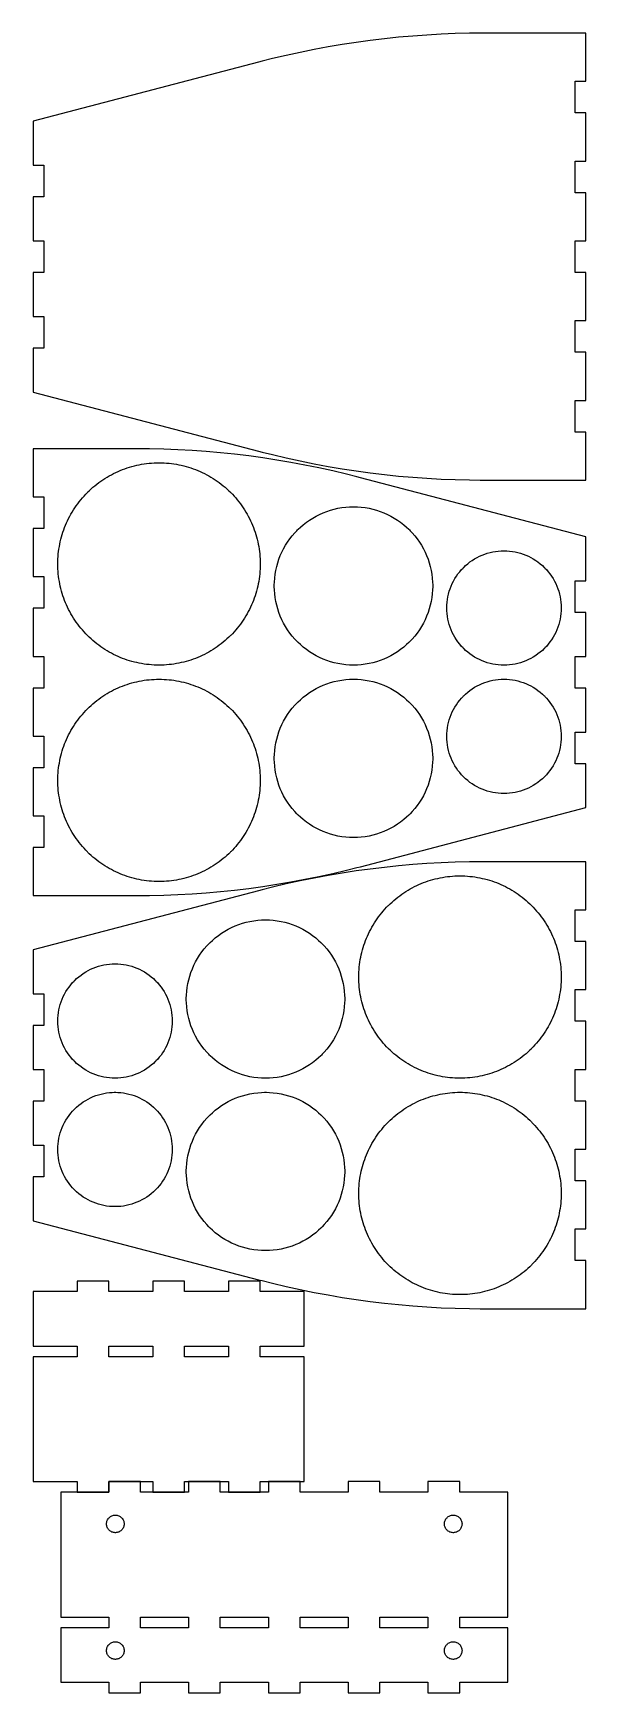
# Model space of a CAD drawing. Extents: x 0 to 157, y 0 to 472.
import ezdxf

# ---------------------------------------------------------------- set-up
doc = ezdxf.new("R2010")
doc.units = 0
doc.layers.get('0').update_dxf_attribs({"linetype": 'CONTINUOUS'})

msp = doc.modelspace()

# ---------------------------------------------------------------- linework, layer by layer
at = {"color": 0}
for points in [[(3, 434.125), (3, 425.125), (0, 425.125), (0, 412.625), (3, 412.625), (3, 403.625), (0, 403.625), (0, 391.125), (3, 391.125), (3, 382.125), (0, 382.125), (0, 369.625), (64.0575, 352.856), (65.0357, 352.6), (67.9786, 351.862), (71.9136, 350.933), (75.8614, 350.067), (79.8212, 349.264), (83.7924, 348.525), (87.774, 347.85), (91.7656, 347.239), (95.7661, 346.692), (99.7749, 346.207), (103.791, 345.789), (107.814, 345.433), (111.843, 345.143), (115.877, 344.917), (119.915, 344.754), (123.957, 344.657), (126.991, 344.625), (128.002, 344.625), (157, 344.625), (157, 358.292), (154, 358.292), (154, 367.292), (157, 367.292), (157, 380.958), (154, 380.958), (154, 389.958), (157, 389.958), (157, 403.625), (154, 403.625), (154, 412.625), (157, 412.625), (157, 426.292), (154, 426.292), (154, 435.292), (157, 435.292), (157, 448.958), (154, 448.958), (154, 457.958), (157, 457.958), (157, 471.625), (128.002, 471.625), (126.991, 471.625), (123.957, 471.593), (119.915, 471.496), (115.877, 471.333), (111.843, 471.107), (107.814, 470.817), (103.791, 470.461), (99.7749, 470.042), (95.7661, 469.558), (91.7656, 469.011), (87.774, 468.4), (83.7924, 467.725), (79.8212, 466.986), (75.8614, 466.183), (71.9136, 465.317), (67.9786, 464.387), (65.0357, 463.65), (64.0575, 463.394), (0, 446.625), (0, 434.125), (3, 434.125)], [(154, 285.544), (154, 294.544), (157, 294.544), (157, 307.044), (154, 307.044), (154, 316.044), (157, 316.044), (157, 328.544), (92.9428, 345.314), (91.9644, 345.569), (89.0215, 346.307), (85.0865, 347.236), (81.1389, 348.103), (77.179, 348.906), (73.2078, 349.644), (69.2261, 350.319), (65.2346, 350.931), (61.2342, 351.478), (57.2254, 351.963), (53.2092, 352.381), (49.1862, 352.736), (45.1574, 353.026), (41.1233, 353.253), (37.0849, 353.415), (33.0428, 353.513), (30.0092, 353.544), (28.9979, 353.544), (0, 353.544), (0, 339.878), (3, 339.878), (3, 330.878), (0, 330.878), (0, 317.211), (3, 317.211), (3, 308.211), (0, 308.211), (0, 294.544), (3, 294.544), (3, 285.544), (0, 285.544), (0, 271.878), (3, 271.878), (3, 262.878), (0, 262.878), (0, 249.211), (3, 249.211), (3, 240.211), (0, 240.211), (0, 226.544), (28.9979, 226.544), (30.0092, 226.544), (33.0428, 226.576), (37.0849, 226.674), (41.1233, 226.836), (45.1574, 227.063), (49.1862, 227.353), (53.2092, 227.708), (57.2254, 228.128), (61.2342, 228.611), (65.2346, 229.158), (69.2261, 229.769), (73.2078, 230.444), (77.179, 231.183), (81.1389, 231.986), (85.0865, 232.853), (89.0215, 233.782), (91.9644, 234.519), (92.9428, 234.775), (157, 251.544), (157, 264.044), (154, 264.044), (154, 273.044), (157, 273.044), (157, 285.544), (154, 285.544)], [(35.75, 292.044), (35.5715, 292.044), (35.0361, 292.053), (34.3244, 292.081), (33.6151, 292.124), (32.9085, 292.185), (32.2049, 292.264), (31.5044, 292.36), (30.8078, 292.472), (30.115, 292.603), (29.4264, 292.749), (28.7422, 292.911), (28.0628, 293.092), (27.3885, 293.287), (26.7196, 293.5), (26.0563, 293.728), (25.3989, 293.972), (24.7479, 294.233), (24.1033, 294.51), (23.4656, 294.801), (22.8351, 295.108), (22.2119, 295.432), (21.5965, 295.769), (20.989, 296.124), (20.39, 296.492), (19.7994, 296.875), (19.2179, 297.274), (18.6456, 297.686), (18.0826, 298.114), (17.5294, 298.556), (16.9864, 299.011), (16.4538, 299.482), (15.9317, 299.967), (15.5468, 300.339), (15.4207, 300.465), (15.2944, 300.592), (14.9221, 300.976), (14.4375, 301.499), (13.9671, 302.031), (13.5108, 302.574), (13.0689, 303.128), (12.6414, 303.69), (12.2285, 304.263), (11.8303, 304.844), (11.4469, 305.435), (11.0785, 306.033), (10.7251, 306.642), (10.3869, 307.257), (10.064, 307.879), (9.75657, 308.51), (9.46468, 309.147), (9.18842, 309.793), (8.928, 310.443), (8.68349, 311.101), (8.45503, 311.764), (8.24268, 312.433), (8.04665, 313.107), (7.86703, 313.786), (7.70394, 314.471), (7.55751, 315.16), (7.42785, 315.853), (7.31506, 316.549), (7.21929, 317.25), (7.14068, 317.953), (7.07926, 318.66), (7.03532, 319.369), (7.00885, 320.081), (7, 320.617), (7, 320.794), (7, 320.974), (7.00885, 321.508), (7.03532, 322.221), (7.07926, 322.929), (7.14068, 323.636), (7.21929, 324.34), (7.31506, 325.04), (7.42785, 325.737), (7.55751, 326.429), (7.70394, 327.118), (7.86703, 327.803), (8.04665, 328.482), (8.24268, 329.156), (8.45503, 329.825), (8.68349, 330.489), (8.928, 331.146), (9.18842, 331.797), (9.46468, 332.442), (9.75657, 333.079), (10.064, 333.71), (10.3869, 334.333), (10.7251, 334.949), (11.0785, 335.556), (11.4469, 336.154), (11.8303, 336.746), (12.2285, 337.326), (12.6414, 337.899), (13.0689, 338.463), (13.5108, 339.015), (13.9671, 339.558), (14.4375, 340.09), (14.9221, 340.612), (15.2944, 340.997), (15.4207, 341.124), (15.5469, 341.25), (15.9317, 341.622), (16.4538, 342.107), (16.9864, 342.578), (17.5294, 343.033), (18.0826, 343.476), (18.6456, 343.903), (19.2179, 344.317), (19.7994, 344.714), (20.39, 345.097), (20.989, 345.467), (21.5965, 345.819), (22.2119, 346.158), (22.8351, 346.481), (23.4656, 346.787), (24.1033, 347.081), (24.7479, 347.356), (25.3989, 347.617), (26.0563, 347.861), (26.7196, 348.09), (27.3885, 348.301), (28.0628, 348.499), (28.7422, 348.678), (29.4264, 348.84), (30.115, 348.987), (30.8078, 349.117), (31.5044, 349.229), (32.2049, 349.325), (32.9085, 349.404), (33.6151, 349.465), (34.3244, 349.51), (35.0361, 349.536), (35.5715, 349.544), (35.75, 349.544), (35.9285, 349.544), (36.4639, 349.536), (37.1757, 349.51), (37.885, 349.465), (38.5917, 349.404), (39.2953, 349.325), (39.9956, 349.229), (40.6922, 349.117), (41.3851, 348.987), (42.0738, 348.84), (42.7579, 348.678), (43.4372, 348.499), (44.1115, 348.301), (44.7806, 348.09), (45.4437, 347.861), (46.1011, 347.617), (46.7522, 347.356), (47.3968, 347.081), (48.0344, 346.787), (48.665, 346.481), (49.2882, 346.158), (49.9036, 345.819), (50.511, 345.467), (51.1101, 345.097), (51.7006, 344.714), (52.2822, 344.317), (52.8546, 343.903), (53.4175, 343.476), (53.9706, 343.033), (54.5136, 342.578), (55.0464, 342.107), (55.5683, 341.622), (55.9532, 341.25), (56.0794, 341.124), (56.2056, 340.997), (56.5779, 340.612), (57.0625, 340.09), (57.5329, 339.558), (57.9892, 339.015), (58.4311, 338.463), (58.8586, 337.899), (59.2715, 337.326), (59.6697, 336.746), (60.0531, 336.154), (60.4215, 335.556), (60.775, 334.949), (61.1131, 334.333), (61.436, 333.71), (61.7435, 333.079), (62.0354, 332.442), (62.3117, 331.797), (62.5721, 331.146), (62.8165, 330.489), (63.045, 329.825), (63.2574, 329.156), (63.4533, 328.482), (63.6331, 327.803), (63.7961, 327.118), (63.9425, 326.429), (64.0722, 325.737), (64.185, 325.04), (64.2807, 324.34), (64.3594, 323.636), (64.4208, 322.929), (64.4647, 322.221), (64.4913, 321.508), (64.5001, 320.974), (64.5001, 320.794), (64.5001, 320.617), (64.4913, 320.081), (64.4647, 319.369), (64.4208, 318.66), (64.3594, 317.953), (64.2807, 317.25), (64.185, 316.549), (64.0722, 315.853), (63.9425, 315.16), (63.7961, 314.471), (63.6331, 313.786), (63.4533, 313.107), (63.2574, 312.433), (63.045, 311.764), (62.8165, 311.101), (62.5721, 310.443), (62.3117, 309.793), (62.0354, 309.147), (61.7435, 308.51), (61.436, 307.879), (61.1131, 307.257), (60.775, 306.642), (60.4215, 306.033), (60.0531, 305.435), (59.6697, 304.844), (59.2715, 304.263), (58.8586, 303.69), (58.4311, 303.128), (57.9892, 302.574), (57.5329, 302.031), (57.0625, 301.499), (56.5779, 300.976), (56.2056, 300.592), (56.0794, 300.465), (55.9532, 300.339), (55.5683, 299.967), (55.0464, 299.482), (54.5136, 299.011), (53.9706, 298.556), (53.4175, 298.114), (52.8546, 297.686), (52.2822, 297.274), (51.7006, 296.875), (51.1101, 296.492), (50.511, 296.124), (49.9036, 295.769), (49.2882, 295.432), (48.665, 295.108), (48.0344, 294.801), (47.3968, 294.51), (46.7522, 294.233), (46.1011, 293.972), (45.4437, 293.728), (44.7806, 293.5), (44.1115, 293.287), (43.4372, 293.092), (42.7579, 292.911), (42.0738, 292.749), (41.3851, 292.603), (40.6922, 292.472), (39.9956, 292.36), (39.2953, 292.264), (38.5917, 292.185), (37.885, 292.124), (37.1757, 292.081), (36.4639, 292.053), (35.9285, 292.044), (35.75, 292.044)], [(91.0001, 292.044), (90.7213, 292.044), (89.8844, 292.072), (88.7763, 292.154), (87.6776, 292.292), (86.5901, 292.481), (85.5157, 292.724), (84.4564, 293.017), (83.4138, 293.362), (82.3897, 293.757), (81.3863, 294.201), (80.405, 294.696), (79.4481, 295.236), (78.5171, 295.825), (77.614, 296.46), (76.7406, 297.14), (75.8986, 297.865), (75.2875, 298.438), (75.0903, 298.635), (74.8929, 298.832), (74.3208, 299.443), (73.5956, 300.285), (72.9151, 301.158), (72.2804, 302.061), (71.6919, 302.993), (71.1507, 303.95), (70.6575, 304.931), (70.2128, 305.935), (69.8176, 306.958), (69.4726, 308.001), (69.1786, 309.06), (68.9364, 310.135), (68.7467, 311.222), (68.6101, 312.321), (68.5278, 313.429), (68.5001, 314.265), (68.5001, 314.544), (68.5001, 314.824), (68.5278, 315.66), (68.6101, 316.768), (68.7467, 317.867), (68.9364, 318.954), (69.1786, 320.029), (69.4726, 321.089), (69.8176, 322.131), (70.2128, 323.156), (70.6575, 324.158), (71.1507, 325.14), (71.6919, 326.097), (72.2804, 327.028), (72.9151, 327.931), (73.5956, 328.804), (74.3208, 329.646), (74.8929, 330.257), (75.0903, 330.454), (75.2875, 330.651), (75.8986, 331.224), (76.7406, 331.949), (77.614, 332.629), (78.5171, 333.264), (79.4481, 333.853), (80.405, 334.394), (81.3863, 334.888), (82.3897, 335.332), (83.4138, 335.728), (84.4564, 336.072), (85.5157, 336.367), (86.5901, 336.608), (87.6776, 336.799), (88.7763, 336.935), (89.8844, 337.017), (90.7213, 337.044), (91.0001, 337.044), (91.279, 337.044), (92.1158, 337.017), (93.224, 336.935), (94.3226, 336.799), (95.4101, 336.608), (96.4844, 336.367), (97.5439, 336.072), (98.5865, 335.728), (99.6106, 335.332), (100.614, 334.888), (101.595, 334.394), (102.552, 333.853), (103.483, 333.264), (104.386, 332.629), (105.26, 331.949), (106.102, 331.224), (106.713, 330.651), (106.91, 330.454), (107.107, 330.257), (107.679, 329.646), (108.405, 328.804), (109.085, 327.931), (109.72, 327.028), (110.308, 326.097), (110.849, 325.14), (111.343, 324.158), (111.788, 323.156), (112.183, 322.131), (112.528, 321.089), (112.822, 320.029), (113.064, 318.954), (113.254, 317.867), (113.39, 316.768), (113.473, 315.66), (113.5, 314.824), (113.5, 314.544), (113.5, 314.265), (113.473, 313.429), (113.39, 312.321), (113.254, 311.222), (113.064, 310.135), (112.822, 309.06), (112.528, 308.001), (112.183, 306.958), (111.788, 305.935), (111.343, 304.931), (110.849, 303.95), (110.308, 302.993), (109.72, 302.061), (109.085, 301.158), (108.405, 300.285), (107.679, 299.443), (107.107, 298.832), (106.91, 298.635), (106.713, 298.438), (106.102, 297.865), (105.26, 297.14), (104.386, 296.46), (103.483, 295.825), (102.552, 295.236), (101.595, 294.696), (100.614, 294.201), (99.6106, 293.757), (98.5865, 293.362), (97.5439, 293.017), (96.4844, 292.724), (95.4101, 292.481), (94.3226, 292.292), (93.224, 292.154), (92.1158, 292.072), (91.279, 292.044), (91.0001, 292.044)], [(133.75, 292.044), (133.549, 292.044), (132.944, 292.064), (132.144, 292.124), (131.351, 292.222), (130.565, 292.36), (129.789, 292.535), (129.024, 292.747), (128.271, 292.996), (127.532, 293.282), (126.807, 293.603), (126.098, 293.958), (125.407, 294.35), (124.735, 294.775), (124.082, 295.233), (123.452, 295.725), (122.844, 296.249), (122.402, 296.661), (122.26, 296.804), (122.117, 296.947), (121.704, 297.388), (121.18, 297.996), (120.689, 298.626), (120.23, 299.279), (119.805, 299.951), (119.414, 300.643), (119.058, 301.351), (118.737, 302.076), (118.452, 302.815), (118.203, 303.568), (117.99, 304.333), (117.815, 305.11), (117.678, 305.894), (117.58, 306.689), (117.52, 307.489), (117.5, 308.093), (117.5, 308.294), (117.5, 308.496), (117.52, 309.1), (117.58, 309.901), (117.678, 310.694), (117.815, 311.479), (117.99, 312.256), (118.203, 313.021), (118.452, 313.774), (118.737, 314.514), (119.058, 315.237), (119.414, 315.947), (119.805, 316.638), (120.23, 317.31), (120.689, 317.963), (121.18, 318.593), (121.704, 319.201), (122.117, 319.643), (122.26, 319.785), (122.402, 319.928), (122.844, 320.34), (123.452, 320.864), (124.082, 321.356), (124.735, 321.814), (125.407, 322.239), (126.098, 322.631), (126.807, 322.986), (127.532, 323.308), (128.271, 323.593), (129.024, 323.842), (129.789, 324.054), (130.565, 324.229), (131.351, 324.367), (132.144, 324.465), (132.944, 324.525), (133.549, 324.544), (133.75, 324.544), (133.952, 324.544), (134.556, 324.525), (135.356, 324.465), (136.15, 324.367), (136.935, 324.229), (137.711, 324.054), (138.476, 323.842), (139.229, 323.593), (139.969, 323.308), (140.693, 322.986), (141.403, 322.631), (142.093, 322.239), (142.765, 321.814), (143.418, 321.356), (144.049, 320.864), (144.657, 320.34), (145.099, 319.928), (145.24, 319.785), (145.383, 319.643), (145.796, 319.201), (146.321, 318.593), (146.811, 317.963), (147.269, 317.31), (147.694, 316.638), (148.086, 315.947), (148.442, 315.237), (148.764, 314.514), (149.049, 313.774), (149.297, 313.021), (149.51, 312.256), (149.685, 311.479), (149.822, 310.694), (149.921, 309.901), (149.981, 309.1), (150, 308.496), (150, 308.294), (150, 308.093), (149.981, 307.489), (149.921, 306.689), (149.822, 305.894), (149.685, 305.11), (149.51, 304.333), (149.297, 303.568), (149.049, 302.815), (148.764, 302.076), (148.442, 301.351), (148.086, 300.643), (147.694, 299.951), (147.269, 299.279), (146.811, 298.626), (146.321, 297.996), (145.796, 297.388), (145.383, 296.947), (145.24, 296.804), (145.099, 296.661), (144.657, 296.249), (144.049, 295.725), (143.418, 295.233), (142.765, 294.775), (142.093, 294.35), (141.403, 293.958), (140.693, 293.603), (139.969, 293.282), (139.229, 292.996), (138.476, 292.747), (137.711, 292.535), (136.935, 292.36), (136.15, 292.222), (135.356, 292.124), (134.556, 292.064), (133.952, 292.044), (133.75, 292.044)], [(35.75, 230.544), (35.5715, 230.544), (35.0361, 230.553), (34.3244, 230.579), (33.6151, 230.624), (32.9085, 230.685), (32.2049, 230.764), (31.5044, 230.86), (30.8078, 230.972), (30.115, 231.101), (29.4264, 231.249), (28.7422, 231.411), (28.0628, 231.592), (27.3885, 231.787), (26.7196, 232), (26.0563, 232.228), (25.3989, 232.472), (24.7479, 232.733), (24.1033, 233.01), (23.4656, 233.301), (22.8351, 233.608), (22.2119, 233.932), (21.5965, 234.269), (20.989, 234.624), (20.39, 234.992), (19.7994, 235.375), (19.2179, 235.774), (18.6456, 236.186), (18.0826, 236.614), (17.5294, 237.056), (16.9864, 237.511), (16.4538, 237.982), (15.9317, 238.467), (15.5468, 238.839), (15.4207, 238.965), (15.2944, 239.092), (14.9221, 239.476), (14.4375, 239.999), (13.9671, 240.531), (13.5108, 241.074), (13.0689, 241.628), (12.6414, 242.19), (12.2285, 242.763), (11.8303, 243.344), (11.4469, 243.935), (11.0785, 244.533), (10.7251, 245.142), (10.3869, 245.757), (10.064, 246.379), (9.75657, 247.01), (9.46468, 247.647), (9.18842, 248.293), (8.928, 248.943), (8.68349, 249.601), (8.45503, 250.264), (8.24268, 250.933), (8.04665, 251.607), (7.86703, 252.286), (7.70394, 252.971), (7.55751, 253.66), (7.42785, 254.353), (7.31506, 255.049), (7.21929, 255.749), (7.14068, 256.453), (7.07926, 257.16), (7.03532, 257.869), (7.00885, 258.581), (7, 259.117), (7, 259.294), (7, 259.474), (7.00885, 260.008), (7.03532, 260.721), (7.07926, 261.429), (7.14068, 262.136), (7.21929, 262.84), (7.31506, 263.54), (7.42785, 264.236), (7.55751, 264.929), (7.70394, 265.618), (7.86703, 266.303), (8.04665, 266.982), (8.24268, 267.656), (8.45503, 268.325), (8.68349, 268.989), (8.928, 269.646), (9.18842, 270.297), (9.46468, 270.942), (9.75657, 271.579), (10.064, 272.21), (10.3869, 272.832), (10.7251, 273.449), (11.0785, 274.056), (11.4469, 274.654), (11.8303, 275.244), (12.2285, 275.826), (12.6414, 276.399), (13.0689, 276.963), (13.5108, 277.515), (13.9671, 278.058), (14.4375, 278.59), (14.9221, 279.112), (15.2944, 279.497), (15.4207, 279.624), (15.5469, 279.75), (15.9317, 280.122), (16.4538, 280.607), (16.9864, 281.078), (17.5294, 281.533), (18.0826, 281.975), (18.6456, 282.403), (19.2179, 282.817), (19.7994, 283.214), (20.39, 283.597), (20.989, 283.967), (21.5965, 284.319), (22.2119, 284.657), (22.8351, 284.981), (23.4656, 285.287), (24.1033, 285.581), (24.7479, 285.856), (25.3989, 286.117), (26.0563, 286.361), (26.7196, 286.589), (27.3885, 286.801), (28.0628, 286.997), (28.7422, 287.178), (29.4264, 287.34), (30.115, 287.487), (30.8078, 287.617), (31.5044, 287.729), (32.2049, 287.825), (32.9085, 287.904), (33.6151, 287.965), (34.3244, 288.01), (35.0361, 288.036), (35.5715, 288.044), (35.75, 288.044), (35.9285, 288.044), (36.4639, 288.036), (37.1757, 288.01), (37.885, 287.965), (38.5917, 287.904), (39.2953, 287.825), (39.9956, 287.729), (40.6922, 287.617), (41.3851, 287.487), (42.0738, 287.34), (42.7579, 287.178), (43.4372, 286.997), (44.1115, 286.801), (44.7806, 286.589), (45.4437, 286.361), (46.1011, 286.117), (46.7522, 285.856), (47.3968, 285.581), (48.0344, 285.287), (48.665, 284.981), (49.2882, 284.657), (49.9036, 284.319), (50.511, 283.967), (51.1101, 283.597), (51.7006, 283.214), (52.2822, 282.817), (52.8546, 282.403), (53.4175, 281.975), (53.9706, 281.533), (54.5136, 281.078), (55.0464, 280.607), (55.5683, 280.122), (55.9532, 279.75), (56.0794, 279.624), (56.2056, 279.497), (56.5779, 279.112), (57.0625, 278.59), (57.5329, 278.058), (57.9892, 277.515), (58.4311, 276.963), (58.8586, 276.399), (59.2715, 275.826), (59.6697, 275.244), (60.0531, 274.654), (60.4215, 274.056), (60.775, 273.449), (61.1131, 272.832), (61.436, 272.21), (61.7435, 271.579), (62.0354, 270.942), (62.3117, 270.297), (62.5721, 269.646), (62.8165, 268.989), (63.045, 268.325), (63.2574, 267.656), (63.4533, 266.982), (63.6331, 266.303), (63.7961, 265.618), (63.9425, 264.929), (64.0722, 264.236), (64.185, 263.54), (64.2807, 262.84), (64.3594, 262.136), (64.4208, 261.429), (64.4647, 260.721), (64.4913, 260.008), (64.5001, 259.474), (64.5001, 259.294), (64.5001, 259.117), (64.4913, 258.581), (64.4647, 257.869), (64.4208, 257.16), (64.3594, 256.453), (64.2807, 255.749), (64.185, 255.049), (64.0722, 254.353), (63.9425, 253.66), (63.7961, 252.971), (63.6331, 252.286), (63.4533, 251.607), (63.2574, 250.933), (63.045, 250.264), (62.8165, 249.601), (62.5721, 248.943), (62.3117, 248.293), (62.0354, 247.647), (61.7435, 247.01), (61.436, 246.379), (61.1131, 245.757), (60.775, 245.142), (60.4215, 244.533), (60.0531, 243.935), (59.6697, 243.344), (59.2715, 242.763), (58.8586, 242.19), (58.4311, 241.628), (57.9892, 241.074), (57.5329, 240.531), (57.0625, 239.999), (56.5779, 239.476), (56.2056, 239.092), (56.0794, 238.965), (55.9532, 238.839), (55.5683, 238.467), (55.0464, 237.982), (54.5136, 237.511), (53.9706, 237.056), (53.4175, 236.614), (52.8546, 236.186), (52.2822, 235.774), (51.7006, 235.375), (51.1101, 234.992), (50.511, 234.624), (49.9036, 234.269), (49.2882, 233.932), (48.665, 233.608), (48.0344, 233.301), (47.3968, 233.01), (46.7522, 232.733), (46.1011, 232.472), (45.4437, 232.228), (44.7806, 232), (44.1115, 231.787), (43.4372, 231.592), (42.7579, 231.411), (42.0738, 231.249), (41.3851, 231.101), (40.6922, 230.972), (39.9956, 230.86), (39.2953, 230.764), (38.5917, 230.685), (37.885, 230.624), (37.1757, 230.579), (36.4639, 230.553), (35.9285, 230.544), (35.75, 230.544)], [(91.0001, 243.044), (90.7213, 243.044), (89.8844, 243.072), (88.7763, 243.154), (87.6776, 243.292), (86.5901, 243.481), (85.5157, 243.724), (84.4564, 244.017), (83.4138, 244.362), (82.3897, 244.757), (81.3863, 245.201), (80.405, 245.696), (79.4481, 246.236), (78.5171, 246.825), (77.614, 247.46), (76.7406, 248.14), (75.8986, 248.865), (75.2875, 249.438), (75.0903, 249.635), (74.8929, 249.832), (74.3208, 250.443), (73.5956, 251.285), (72.9151, 252.158), (72.2804, 253.061), (71.6919, 253.993), (71.1507, 254.95), (70.6575, 255.931), (70.2128, 256.935), (69.8176, 257.958), (69.4726, 259.001), (69.1786, 260.06), (68.9364, 261.135), (68.7467, 262.222), (68.6101, 263.321), (68.5278, 264.429), (68.5001, 265.265), (68.5001, 265.544), (68.5001, 265.824), (68.5278, 266.66), (68.6101, 267.768), (68.7467, 268.867), (68.9364, 269.954), (69.1786, 271.029), (69.4726, 272.089), (69.8176, 273.131), (70.2128, 274.156), (70.6575, 275.158), (71.1507, 276.14), (71.6919, 277.097), (72.2804, 278.028), (72.9151, 278.931), (73.5956, 279.804), (74.3208, 280.646), (74.8929, 281.257), (75.0903, 281.454), (75.2875, 281.651), (75.8986, 282.224), (76.7406, 282.949), (77.614, 283.629), (78.5171, 284.264), (79.4481, 284.853), (80.405, 285.394), (81.3863, 285.888), (82.3897, 286.332), (83.4138, 286.726), (84.4564, 287.072), (85.5157, 287.367), (86.5901, 287.608), (87.6776, 287.799), (88.7763, 287.935), (89.8844, 288.017), (90.7213, 288.044), (91.0001, 288.044), (91.279, 288.044), (92.1158, 288.017), (93.224, 287.935), (94.3226, 287.799), (95.4101, 287.608), (96.4844, 287.367), (97.5439, 287.072), (98.5865, 286.726), (99.6106, 286.332), (100.614, 285.888), (101.595, 285.394), (102.552, 284.853), (103.483, 284.264), (104.386, 283.629), (105.26, 282.949), (106.102, 282.224), (106.713, 281.651), (106.91, 281.454), (107.107, 281.257), (107.679, 280.646), (108.405, 279.804), (109.085, 278.931), (109.72, 278.028), (110.308, 277.097), (110.849, 276.14), (111.343, 275.158), (111.788, 274.156), (112.183, 273.131), (112.528, 272.089), (112.822, 271.029), (113.064, 269.954), (113.254, 268.867), (113.39, 267.768), (113.473, 266.66), (113.5, 265.824), (113.5, 265.544), (113.5, 265.265), (113.473, 264.429), (113.39, 263.321), (113.254, 262.222), (113.064, 261.135), (112.822, 260.06), (112.528, 259.001), (112.183, 257.958), (111.788, 256.935), (111.343, 255.931), (110.849, 254.95), (110.308, 253.993), (109.72, 253.061), (109.085, 252.158), (108.405, 251.285), (107.679, 250.443), (107.107, 249.832), (106.91, 249.635), (106.713, 249.438), (106.102, 248.865), (105.26, 248.14), (104.386, 247.46), (103.483, 246.825), (102.552, 246.236), (101.595, 245.696), (100.614, 245.201), (99.6106, 244.757), (98.5865, 244.362), (97.5439, 244.017), (96.4844, 243.724), (95.4101, 243.481), (94.3226, 243.292), (93.224, 243.154), (92.1158, 243.072), (91.279, 243.044), (91.0001, 243.044)], [(133.75, 255.544), (133.549, 255.544), (132.944, 255.564), (132.144, 255.624), (131.351, 255.722), (130.565, 255.86), (129.789, 256.035), (129.024, 256.247), (128.271, 256.496), (127.532, 256.782), (126.807, 257.103), (126.098, 257.458), (125.407, 257.85), (124.735, 258.275), (124.082, 258.733), (123.452, 259.225), (122.844, 259.749), (122.402, 260.161), (122.26, 260.304), (122.117, 260.446), (121.704, 260.888), (121.18, 261.496), (120.689, 262.126), (120.23, 262.779), (119.805, 263.451), (119.414, 264.143), (119.058, 264.851), (118.737, 265.576), (118.452, 266.315), (118.203, 267.068), (117.99, 267.833), (117.815, 268.61), (117.678, 269.394), (117.58, 270.189), (117.52, 270.989), (117.5, 271.593), (117.5, 271.794), (117.5, 271.996), (117.52, 272.6), (117.58, 273.4), (117.678, 274.194), (117.815, 274.979), (117.99, 275.756), (118.203, 276.521), (118.452, 277.274), (118.737, 278.013), (119.058, 278.737), (119.414, 279.446), (119.805, 280.138), (120.23, 280.81), (120.689, 281.463), (121.18, 282.093), (121.704, 282.701), (122.117, 283.143), (122.26, 283.285), (122.402, 283.428), (122.844, 283.84), (123.452, 284.364), (124.082, 284.856), (124.735, 285.314), (125.407, 285.739), (126.098, 286.131), (126.807, 286.486), (127.532, 286.807), (128.271, 287.093), (129.024, 287.342), (129.789, 287.554), (130.565, 287.729), (131.351, 287.867), (132.144, 287.965), (132.944, 288.025), (133.549, 288.044), (133.75, 288.044), (133.952, 288.044), (134.556, 288.025), (135.356, 287.965), (136.15, 287.867), (136.935, 287.729), (137.711, 287.554), (138.476, 287.342), (139.229, 287.093), (139.969, 286.807), (140.693, 286.486), (141.403, 286.131), (142.093, 285.739), (142.765, 285.314), (143.418, 284.856), (144.049, 284.364), (144.657, 283.84), (145.099, 283.428), (145.24, 283.285), (145.383, 283.143), (145.796, 282.701), (146.321, 282.093), (146.811, 281.463), (147.269, 280.81), (147.694, 280.138), (148.086, 279.446), (148.442, 278.737), (148.764, 278.013), (149.049, 277.274), (149.297, 276.521), (149.51, 275.756), (149.685, 274.979), (149.822, 274.194), (149.921, 273.4), (149.981, 272.6), (150, 271.996), (150, 271.794), (150, 271.593), (149.981, 270.989), (149.921, 270.189), (149.822, 269.394), (149.685, 268.61), (149.51, 267.833), (149.297, 267.068), (149.049, 266.315), (148.764, 265.576), (148.442, 264.851), (148.086, 264.143), (147.694, 263.451), (147.269, 262.779), (146.811, 262.126), (146.321, 261.496), (145.796, 260.888), (145.383, 260.446), (145.24, 260.304), (145.099, 260.161), (144.657, 259.749), (144.049, 259.225), (143.418, 258.733), (142.765, 258.275), (142.093, 257.85), (141.403, 257.458), (140.693, 257.103), (139.969, 256.782), (139.229, 256.496), (138.476, 256.247), (137.711, 256.035), (136.935, 255.86), (136.15, 255.722), (135.356, 255.624), (134.556, 255.564), (133.952, 255.544), (133.75, 255.544)], [(0, 177.163), (3, 177.163), (3, 168.163), (0, 168.163), (0, 155.661), (3, 155.661), (3, 146.661), (0, 146.661), (0, 134.162), (64.0575, 117.393), (65.0357, 117.137), (67.9786, 116.4), (71.9136, 115.47), (75.8614, 114.604), (79.8212, 113.801), (83.7924, 113.062), (87.774, 112.387), (91.7656, 111.776), (95.7661, 111.228), (99.7749, 110.745), (103.791, 110.325), (107.814, 109.97), (111.843, 109.679), (115.877, 109.453), (119.915, 109.291), (123.957, 109.194), (126.991, 109.162), (128.002, 109.162), (157, 109.162), (157, 122.828), (154, 122.828), (154, 131.828), (157, 131.828), (157, 145.494), (154, 145.494), (154, 154.494), (157, 154.494), (157, 168.163), (154, 168.163), (154, 177.163), (157, 177.163), (157, 190.829), (154, 190.829), (154, 199.829), (157, 199.829), (157, 213.496), (154, 213.496), (154, 222.496), (157, 222.496), (157, 236.162), (128.002, 236.162), (126.991, 236.162), (123.957, 236.129), (119.915, 236.032), (115.877, 235.871), (111.843, 235.644), (107.814, 235.354), (103.791, 234.999), (99.7749, 234.579), (95.7661, 234.096), (91.7656, 233.549), (87.774, 232.936), (83.7924, 232.261), (79.8212, 231.522), (75.8614, 230.719), (71.9136, 229.854), (67.9786, 228.924), (65.0357, 228.188), (64.0575, 227.931), (0, 211.163), (0, 198.663), (3, 198.663), (3, 189.663), (0, 189.663), (0, 177.163)], [(121.25, 232.162), (121.429, 232.162), (121.964, 232.153), (122.676, 232.126), (123.385, 232.082), (124.092, 232.021), (124.795, 231.943), (125.496, 231.847), (126.192, 231.735), (126.885, 231.604), (127.574, 231.458), (128.258, 231.294), (128.937, 231.115), (129.612, 230.919), (130.281, 230.707), (130.944, 230.478), (131.601, 230.233), (132.252, 229.974), (132.897, 229.697), (133.535, 229.406), (134.165, 229.097), (134.788, 228.775), (135.404, 228.436), (136.011, 228.083), (136.61, 227.715), (137.201, 227.332), (137.782, 226.933), (138.355, 226.521), (138.918, 226.093), (139.471, 225.651), (140.014, 225.194), (140.546, 224.725), (141.068, 224.24), (141.453, 223.868), (141.579, 223.742), (141.706, 223.615), (142.078, 223.231), (142.563, 222.708), (143.033, 222.175), (143.489, 221.632), (143.932, 221.079), (144.358, 220.517), (144.772, 219.944), (145.169, 219.362), (145.553, 218.772), (145.922, 218.172), (146.275, 217.565), (146.614, 216.95), (146.936, 216.326), (147.243, 215.696), (147.536, 215.058), (147.811, 214.414), (148.072, 213.763), (148.317, 213.106), (148.546, 212.443), (148.757, 211.774), (148.954, 211.099), (149.133, 210.419), (149.296, 209.736), (149.443, 209.047), (149.572, 208.354), (149.685, 207.657), (149.781, 206.957), (149.86, 206.254), (149.921, 205.547), (149.965, 204.837), (149.992, 204.126), (150, 203.59), (150, 203.413), (150, 203.233), (149.992, 202.699), (149.965, 201.986), (149.921, 201.276), (149.86, 200.571), (149.781, 199.867), (149.685, 199.167), (149.572, 198.469), (149.443, 197.776), (149.296, 197.089), (149.133, 196.404), (148.954, 195.725), (148.757, 195.05), (148.546, 194.382), (148.317, 193.718), (148.072, 193.061), (147.811, 192.41), (147.536, 191.765), (147.243, 191.128), (146.936, 190.497), (146.614, 189.874), (146.275, 189.258), (145.922, 188.651), (145.553, 188.051), (145.169, 187.461), (144.772, 186.879), (144.358, 186.307), (143.932, 185.744), (143.489, 185.192), (143.033, 184.649), (142.563, 184.115), (142.078, 183.593), (141.706, 183.208), (141.579, 183.082), (141.453, 182.957), (141.068, 182.585), (140.546, 182.1), (140.014, 181.629), (139.471, 181.172), (138.918, 180.731), (138.355, 180.303), (137.782, 179.89), (137.201, 179.492), (136.61, 179.108), (136.011, 178.74), (135.404, 178.388), (134.788, 178.049), (134.165, 177.726), (133.535, 177.418), (132.897, 177.126), (132.252, 176.85), (131.601, 176.59), (130.944, 176.346), (130.281, 176.117), (129.612, 175.904), (128.937, 175.708), (128.258, 175.529), (127.574, 175.365), (126.885, 175.219), (126.192, 175.09), (125.496, 174.976), (124.795, 174.881), (124.092, 174.803), (123.385, 174.742), (122.676, 174.697), (121.964, 174.671), (121.429, 174.663), (121.25, 174.663), (121.072, 174.663), (120.536, 174.671), (119.824, 174.697), (119.115, 174.742), (118.409, 174.803), (117.705, 174.881), (117.005, 174.976), (116.308, 175.09), (115.615, 175.219), (114.927, 175.365), (114.242, 175.529), (113.563, 175.708), (112.889, 175.904), (112.22, 176.117), (111.556, 176.346), (110.899, 176.59), (110.248, 176.85), (109.603, 177.126), (108.966, 177.418), (108.335, 177.726), (107.712, 178.049), (107.097, 178.388), (106.489, 178.74), (105.89, 179.108), (105.3, 179.492), (104.718, 179.89), (104.146, 180.303), (103.583, 180.731), (103.03, 181.172), (102.487, 181.629), (101.954, 182.1), (101.432, 182.585), (101.047, 182.957), (100.921, 183.082), (100.795, 183.208), (100.422, 183.593), (99.9378, 184.115), (99.4672, 184.649), (99.011, 185.192), (98.569, 185.744), (98.1415, 186.307), (97.7286, 186.879), (97.3304, 187.461), (96.9471, 188.051), (96.5786, 188.651), (96.2253, 189.258), (95.8871, 189.874), (95.5642, 190.497), (95.2567, 191.128), (94.9647, 191.765), (94.6886, 192.41), (94.4282, 193.061), (94.1836, 193.718), (93.9551, 194.382), (93.7428, 195.05), (93.5468, 195.725), (93.3672, 196.404), (93.2042, 197.089), (93.0576, 197.776), (92.9281, 198.469), (92.8153, 199.167), (92.7194, 199.867), (92.6408, 200.571), (92.5794, 201.276), (92.5354, 201.986), (92.509, 202.699), (92.5001, 203.233), (92.5001, 203.413), (92.5001, 203.59), (92.509, 204.126), (92.5354, 204.837), (92.5794, 205.547), (92.6408, 206.254), (92.7194, 206.957), (92.8153, 207.657), (92.9281, 208.354), (93.0576, 209.047), (93.2042, 209.736), (93.3672, 210.419), (93.5468, 211.099), (93.7428, 211.774), (93.9551, 212.443), (94.1836, 213.106), (94.4282, 213.763), (94.6886, 214.414), (94.9647, 215.058), (95.2567, 215.696), (95.5642, 216.326), (95.8871, 216.95), (96.2253, 217.565), (96.5786, 218.172), (96.9471, 218.772), (97.3304, 219.362), (97.7286, 219.944), (98.1415, 220.517), (98.569, 221.079), (99.011, 221.632), (99.4672, 222.175), (99.9378, 222.708), (100.422, 223.231), (100.795, 223.615), (100.921, 223.742), (101.047, 223.868), (101.432, 224.24), (101.954, 224.725), (102.487, 225.194), (103.03, 225.651), (103.583, 226.093), (104.146, 226.521), (104.718, 226.933), (105.3, 227.332), (105.89, 227.715), (106.489, 228.083), (107.097, 228.436), (107.712, 228.775), (108.335, 229.097), (108.966, 229.406), (109.603, 229.697), (110.248, 229.974), (110.899, 230.233), (111.556, 230.478), (112.22, 230.707), (112.889, 230.919), (113.563, 231.115), (114.242, 231.294), (114.927, 231.458), (115.615, 231.604), (116.308, 231.735), (117.005, 231.847), (117.705, 231.943), (118.409, 232.021), (119.115, 232.082), (119.824, 232.126), (120.536, 232.153), (121.072, 232.162), (121.25, 232.162)], [(66.0001, 219.663), (66.279, 219.663), (67.1158, 219.635), (68.224, 219.551), (69.3226, 219.415), (70.4101, 219.225), (71.4844, 218.983), (72.5439, 218.689), (73.5865, 218.344), (74.6104, 217.949), (75.6139, 217.504), (76.5951, 217.011), (77.5521, 216.469), (78.4832, 215.882), (79.3863, 215.247), (80.2597, 214.567), (81.1015, 213.842), (81.7128, 213.269), (81.91, 213.072), (82.1072, 212.875), (82.6794, 212.264), (83.4047, 211.421), (84.0851, 210.549), (84.7199, 209.644), (85.3083, 208.714), (85.8494, 207.757), (86.3428, 206.776), (86.7875, 205.772), (87.1826, 204.749), (87.5275, 203.706), (87.8215, 202.646), (88.0637, 201.572), (88.2536, 200.485), (88.39, 199.386), (88.4725, 198.278), (88.5001, 197.44), (88.5001, 197.163), (88.5001, 196.883), (88.4725, 196.046), (88.39, 194.938), (88.2536, 193.839), (88.0637, 192.751), (87.8215, 191.678), (87.5275, 190.618), (87.1826, 189.575), (86.7875, 188.551), (86.3428, 187.549), (85.8494, 186.567), (85.3083, 185.61), (84.7199, 184.679), (84.0851, 183.776), (83.4047, 182.903), (82.6794, 182.061), (82.1072, 181.449), (81.91, 181.251), (81.7128, 181.054), (81.1015, 180.482), (80.2597, 179.757), (79.3863, 179.076), (78.4832, 178.442), (77.5521, 177.854), (76.5951, 177.313), (75.6139, 176.819), (74.6104, 176.375), (73.5865, 175.979), (72.5439, 175.635), (71.4844, 175.34), (70.4101, 175.099), (69.3226, 174.908), (68.224, 174.772), (67.1158, 174.689), (66.279, 174.663), (66.0001, 174.663), (65.7211, 174.663), (64.8844, 174.689), (63.7763, 174.772), (62.6775, 174.908), (61.59, 175.099), (60.5157, 175.34), (59.4563, 175.635), (58.4136, 175.979), (57.3897, 176.375), (56.3861, 176.819), (55.405, 177.313), (54.4481, 177.854), (53.5171, 178.442), (52.6139, 179.076), (51.7406, 179.757), (50.8986, 180.482), (50.2874, 181.054), (50.0901, 181.251), (49.8929, 181.449), (49.3207, 182.061), (48.5956, 182.903), (47.9151, 183.776), (47.2803, 184.679), (46.6919, 185.61), (46.1507, 186.567), (45.6574, 187.549), (45.2128, 188.551), (44.8175, 189.575), (44.4726, 190.618), (44.1786, 191.678), (43.9364, 192.751), (43.7465, 193.839), (43.6101, 194.938), (43.5276, 196.046), (43.5, 196.883), (43.5, 197.163), (43.5, 197.44), (43.5276, 198.278), (43.6101, 199.386), (43.7465, 200.485), (43.9364, 201.572), (44.1786, 202.646), (44.4726, 203.706), (44.8175, 204.749), (45.2128, 205.772), (45.6574, 206.776), (46.1507, 207.757), (46.6919, 208.714), (47.2803, 209.644), (47.9151, 210.549), (48.5956, 211.421), (49.3207, 212.264), (49.8929, 212.875), (50.0901, 213.072), (50.2874, 213.269), (50.8986, 213.842), (51.7406, 214.567), (52.6139, 215.247), (53.5171, 215.882), (54.4481, 216.469), (55.405, 217.011), (56.3861, 217.504), (57.3897, 217.949), (58.4136, 218.344), (59.4563, 218.689), (60.5157, 218.983), (61.59, 219.225), (62.6775, 219.415), (63.7763, 219.551), (64.8844, 219.635), (65.7211, 219.663), (66.0001, 219.663)], [(23.25, 207.163), (23.4515, 207.163), (24.0558, 207.142), (24.8561, 207.082), (25.6496, 206.983), (26.435, 206.847), (27.211, 206.672), (27.9761, 206.46), (28.7292, 206.21), (29.4686, 205.925), (30.1933, 205.604), (30.9021, 205.247), (31.5932, 204.857), (32.2656, 204.432), (32.9178, 203.974), (33.5486, 203.482), (34.1567, 202.958), (34.5981, 202.544), (34.7406, 202.403), (34.8829, 202.26), (35.2961, 201.818), (35.82, 201.211), (36.3114, 200.579), (36.7699, 199.928), (37.1949, 199.256), (37.5857, 198.564), (37.9419, 197.856), (38.2631, 197.131), (38.5485, 196.39), (38.7976, 195.638), (39.0099, 194.872), (39.1849, 194.097), (39.3219, 193.311), (39.4206, 192.518), (39.48, 191.718), (39.5, 191.114), (39.5, 190.913), (39.5, 190.71), (39.48, 190.106), (39.4206, 189.306), (39.3219, 188.513), (39.1849, 187.726), (39.0099, 186.951), (38.7976, 186.186), (38.5485, 185.433), (38.2631, 184.693), (37.9419, 183.968), (37.5857, 183.26), (37.1949, 182.568), (36.7699, 181.896), (36.3114, 181.244), (35.82, 180.614), (35.2961, 180.006), (34.8829, 179.564), (34.7406, 179.421), (34.5981, 179.279), (34.1567, 178.865), (33.5486, 178.342), (32.9178, 177.85), (32.2656, 177.392), (31.5932, 176.967), (30.9021, 176.576), (30.1933, 176.219), (29.4686, 175.899), (28.7292, 175.614), (27.9761, 175.364), (27.211, 175.151), (26.435, 174.976), (25.6496, 174.84), (24.8561, 174.742), (24.0558, 174.682), (23.4515, 174.663), (23.25, 174.663), (23.0486, 174.663), (22.4442, 174.682), (21.6439, 174.742), (20.8504, 174.84), (20.065, 174.976), (19.289, 175.151), (18.5239, 175.364), (17.771, 175.614), (17.0314, 175.899), (16.3067, 176.219), (15.5981, 176.576), (14.9069, 176.967), (14.2344, 177.392), (13.5823, 177.85), (12.9514, 178.342), (12.3434, 178.865), (11.902, 179.279), (11.7596, 179.421), (11.6171, 179.564), (11.2039, 180.006), (10.6801, 180.614), (10.1886, 181.244), (9.73019, 181.896), (9.30524, 182.568), (8.91433, 183.26), (8.55806, 183.968), (8.23693, 184.693), (7.95156, 185.433), (7.70236, 186.186), (7.49007, 186.951), (7.31511, 187.726), (7.17806, 188.513), (7.07949, 189.306), (7.01997, 190.106), (7, 190.71), (7, 190.913), (7, 191.114), (7.01997, 191.718), (7.07949, 192.518), (7.17806, 193.311), (7.31511, 194.097), (7.49007, 194.872), (7.70236, 195.638), (7.95156, 196.39), (8.23693, 197.131), (8.55806, 197.856), (8.91433, 198.564), (9.30524, 199.256), (9.73019, 199.928), (10.1886, 200.579), (10.6801, 201.211), (11.2039, 201.818), (11.6171, 202.26), (11.7596, 202.403), (11.902, 202.544), (12.3434, 202.958), (12.9514, 203.482), (13.5823, 203.974), (14.2344, 204.432), (14.9069, 204.857), (15.5981, 205.247), (16.3067, 205.604), (17.0314, 205.925), (17.771, 206.21), (18.5239, 206.46), (19.289, 206.672), (20.065, 206.847), (20.8504, 206.983), (21.6439, 207.082), (22.4442, 207.142), (23.0486, 207.163), (23.25, 207.163)], [(23.25, 170.663), (23.4515, 170.663), (24.0558, 170.642), (24.8561, 170.582), (25.6496, 170.483), (26.435, 170.347), (27.211, 170.172), (27.9761, 169.96), (28.7292, 169.71), (29.4686, 169.425), (30.1933, 169.104), (30.9021, 168.747), (31.5932, 168.357), (32.2656, 167.932), (32.9178, 167.474), (33.5486, 166.982), (34.1567, 166.458), (34.5981, 166.044), (34.7406, 165.903), (34.8829, 165.76), (35.2961, 165.318), (35.82, 164.71), (36.3114, 164.079), (36.7699, 163.428), (37.1949, 162.756), (37.5857, 162.064), (37.9419, 161.356), (38.2631, 160.631), (38.5485, 159.89), (38.7976, 159.138), (39.0099, 158.372), (39.1849, 157.597), (39.3219, 156.811), (39.4206, 156.018), (39.48, 155.218), (39.5, 154.614), (39.5, 154.411), (39.5, 154.21), (39.48, 153.606), (39.4206, 152.806), (39.3219, 152.013), (39.1849, 151.226), (39.0099, 150.451), (38.7976, 149.686), (38.5485, 148.933), (38.2631, 148.193), (37.9419, 147.468), (37.5857, 146.76), (37.1949, 146.068), (36.7699, 145.396), (36.3114, 144.744), (35.82, 144.114), (35.2961, 143.506), (34.8829, 143.064), (34.7406, 142.921), (34.5981, 142.779), (34.1567, 142.365), (33.5486, 141.842), (32.9178, 141.35), (32.2656, 140.892), (31.5932, 140.467), (30.9021, 140.076), (30.1933, 139.719), (29.4686, 139.399), (28.7292, 139.114), (27.9761, 138.864), (27.211, 138.652), (26.435, 138.477), (25.6496, 138.34), (24.8561, 138.241), (24.0558, 138.182), (23.4515, 138.162), (23.25, 138.162), (23.0486, 138.162), (22.4442, 138.182), (21.6439, 138.241), (20.8504, 138.34), (20.065, 138.477), (19.289, 138.652), (18.5239, 138.864), (17.771, 139.114), (17.0314, 139.399), (16.3067, 139.719), (15.5981, 140.076), (14.9069, 140.467), (14.2344, 140.892), (13.5823, 141.35), (12.9514, 141.842), (12.3434, 142.365), (11.902, 142.779), (11.7596, 142.921), (11.6171, 143.064), (11.2039, 143.506), (10.6801, 144.114), (10.1886, 144.744), (9.73019, 145.396), (9.30524, 146.068), (8.91433, 146.76), (8.55806, 147.468), (8.23693, 148.193), (7.95156, 148.933), (7.70236, 149.686), (7.49007, 150.451), (7.31511, 151.226), (7.17806, 152.013), (7.07949, 152.806), (7.01997, 153.606), (7, 154.21), (7, 154.411), (7, 154.614), (7.01997, 155.218), (7.07949, 156.018), (7.17806, 156.811), (7.31511, 157.597), (7.49007, 158.372), (7.70236, 159.138), (7.95156, 159.89), (8.23693, 160.631), (8.55806, 161.356), (8.91433, 162.064), (9.30524, 162.756), (9.73019, 163.428), (10.1886, 164.079), (10.6801, 164.71), (11.2039, 165.318), (11.6171, 165.76), (11.7596, 165.903), (11.902, 166.044), (12.3434, 166.458), (12.9514, 166.982), (13.5823, 167.474), (14.2344, 167.932), (14.9069, 168.357), (15.5981, 168.747), (16.3067, 169.104), (17.0314, 169.425), (17.771, 169.71), (18.5239, 169.96), (19.289, 170.172), (20.065, 170.347), (20.8504, 170.483), (21.6439, 170.582), (22.4442, 170.642), (23.0486, 170.663), (23.25, 170.663)], [(66.0001, 170.663), (66.279, 170.663), (67.1158, 170.635), (68.224, 170.551), (69.3226, 170.415), (70.4101, 170.225), (71.4844, 169.983), (72.5439, 169.689), (73.5865, 169.344), (74.6104, 168.949), (75.6139, 168.504), (76.5951, 168.011), (77.5521, 167.469), (78.4832, 166.882), (79.3863, 166.247), (80.2597, 165.567), (81.1015, 164.842), (81.7128, 164.269), (81.91, 164.072), (82.1072, 163.875), (82.6794, 163.264), (83.4047, 162.421), (84.0851, 161.549), (84.7199, 160.644), (85.3083, 159.714), (85.8494, 158.757), (86.3428, 157.776), (86.7875, 156.772), (87.1826, 155.749), (87.5275, 154.706), (87.8215, 153.646), (88.0637, 152.572), (88.2536, 151.485), (88.39, 150.386), (88.4725, 149.278), (88.5001, 148.44), (88.5001, 148.161), (88.5001, 147.883), (88.4725, 147.046), (88.39, 145.938), (88.2536, 144.839), (88.0637, 143.751), (87.8215, 142.678), (87.5275, 141.618), (87.1826, 140.575), (86.7875, 139.551), (86.3428, 138.548), (85.8494, 137.567), (85.3083, 136.61), (84.7199, 135.679), (84.0851, 134.776), (83.4047, 133.902), (82.6794, 133.06), (82.1072, 132.449), (81.91, 132.252), (81.7128, 132.055), (81.1015, 131.483), (80.2597, 130.757), (79.3863, 130.077), (78.4832, 129.442), (77.5521, 128.854), (76.5951, 128.312), (75.6139, 127.819), (74.6104, 127.374), (73.5865, 126.979), (72.5439, 126.634), (71.4844, 126.34), (70.4101, 126.098), (69.3226, 125.908), (68.224, 125.772), (67.1158, 125.689), (66.279, 125.662), (66.0001, 125.662), (65.7211, 125.662), (64.8844, 125.689), (63.7763, 125.772), (62.6775, 125.908), (61.59, 126.098), (60.5157, 126.34), (59.4563, 126.634), (58.4136, 126.979), (57.3897, 127.374), (56.3861, 127.819), (55.405, 128.312), (54.4481, 128.854), (53.5171, 129.442), (52.6139, 130.077), (51.7406, 130.757), (50.8986, 131.483), (50.2874, 132.055), (50.0901, 132.252), (49.8929, 132.449), (49.3207, 133.06), (48.5956, 133.902), (47.9151, 134.776), (47.2803, 135.679), (46.6919, 136.61), (46.1507, 137.567), (45.6574, 138.548), (45.2128, 139.551), (44.8175, 140.575), (44.4726, 141.618), (44.1786, 142.678), (43.9364, 143.751), (43.7465, 144.839), (43.6101, 145.938), (43.5276, 147.046), (43.5, 147.883), (43.5, 148.161), (43.5, 148.44), (43.5276, 149.278), (43.6101, 150.386), (43.7465, 151.485), (43.9364, 152.572), (44.1786, 153.646), (44.4726, 154.706), (44.8175, 155.749), (45.2128, 156.772), (45.6574, 157.776), (46.1507, 158.757), (46.6919, 159.714), (47.2803, 160.644), (47.9151, 161.549), (48.5956, 162.421), (49.3207, 163.264), (49.8929, 163.875), (50.0901, 164.072), (50.2874, 164.269), (50.8986, 164.842), (51.7406, 165.567), (52.6139, 166.247), (53.5171, 166.882), (54.4481, 167.469), (55.405, 168.011), (56.3861, 168.504), (57.3897, 168.949), (58.4136, 169.344), (59.4563, 169.689), (60.5157, 169.983), (61.59, 170.225), (62.6775, 170.415), (63.7763, 170.551), (64.8844, 170.635), (65.7211, 170.663), (66.0001, 170.663)], [(121.25, 170.663), (121.429, 170.663), (121.964, 170.653), (122.676, 170.626), (123.385, 170.582), (124.092, 170.521), (124.795, 170.443), (125.496, 170.347), (126.192, 170.233), (126.885, 170.104), (127.574, 169.958), (128.258, 169.794), (128.937, 169.615), (129.612, 169.419), (130.281, 169.207), (130.944, 168.978), (131.601, 168.733), (132.252, 168.474), (132.897, 168.197), (133.535, 167.906), (134.165, 167.597), (134.788, 167.275), (135.404, 166.936), (136.011, 166.583), (136.61, 166.215), (137.201, 165.832), (137.782, 165.433), (138.355, 165.021), (138.918, 164.593), (139.471, 164.151), (140.014, 163.694), (140.546, 163.224), (141.068, 162.74), (141.453, 162.367), (141.579, 162.242), (141.706, 162.115), (142.078, 161.731), (142.563, 161.208), (143.033, 160.675), (143.489, 160.132), (143.932, 159.579), (144.358, 159.017), (144.772, 158.444), (145.169, 157.862), (145.553, 157.272), (145.922, 156.672), (146.275, 156.065), (146.614, 155.45), (146.936, 154.826), (147.243, 154.196), (147.536, 153.558), (147.811, 152.914), (148.072, 152.263), (148.317, 151.606), (148.546, 150.942), (148.757, 150.274), (148.954, 149.599), (149.133, 148.919), (149.296, 148.236), (149.443, 147.547), (149.572, 146.854), (149.685, 146.157), (149.781, 145.457), (149.86, 144.753), (149.921, 144.047), (149.965, 143.337), (149.992, 142.626), (150, 142.09), (150, 141.911), (150, 141.733), (149.992, 141.199), (149.965, 140.486), (149.921, 139.776), (149.86, 139.071), (149.781, 138.367), (149.685, 137.666), (149.572, 136.97), (149.443, 136.277), (149.296, 135.588), (149.133, 134.904), (148.954, 134.225), (148.757, 133.55), (148.546, 132.881), (148.317, 132.218), (148.072, 131.561), (147.811, 130.91), (147.536, 130.265), (147.243, 129.627), (146.936, 128.997), (146.614, 128.374), (146.275, 127.758), (145.922, 127.151), (145.553, 126.552), (145.169, 125.961), (144.772, 125.38), (144.358, 124.807), (143.932, 124.244), (143.489, 123.691), (143.033, 123.148), (142.563, 122.616), (142.078, 122.093), (141.706, 121.709), (141.579, 121.582), (141.453, 121.456), (141.068, 121.084), (140.546, 120.599), (140.014, 120.129), (139.471, 119.673), (138.918, 119.231), (138.355, 118.803), (137.782, 118.39), (137.201, 117.992), (136.61, 117.609), (136.011, 117.24), (135.404, 116.887), (134.788, 116.549), (134.165, 116.226), (133.535, 115.918), (132.897, 115.627), (132.252, 115.35), (131.601, 115.09), (130.944, 114.845), (130.281, 114.617), (129.612, 114.404), (128.937, 114.208), (128.258, 114.029), (127.574, 113.866), (126.885, 113.719), (126.192, 113.59), (125.496, 113.477), (124.795, 113.381), (124.092, 113.302), (123.385, 113.241), (122.676, 113.197), (121.964, 113.171), (121.429, 113.162), (121.25, 113.162), (121.072, 113.162), (120.536, 113.171), (119.824, 113.197), (119.115, 113.241), (118.409, 113.302), (117.705, 113.381), (117.005, 113.477), (116.308, 113.59), (115.615, 113.719), (114.927, 113.866), (114.242, 114.029), (113.563, 114.208), (112.889, 114.404), (112.22, 114.617), (111.556, 114.845), (110.899, 115.09), (110.248, 115.35), (109.603, 115.627), (108.966, 115.918), (108.335, 116.226), (107.712, 116.549), (107.097, 116.887), (106.489, 117.24), (105.89, 117.609), (105.3, 117.992), (104.718, 118.39), (104.146, 118.803), (103.583, 119.231), (103.03, 119.673), (102.487, 120.129), (101.954, 120.599), (101.432, 121.084), (101.047, 121.456), (100.921, 121.582), (100.795, 121.709), (100.422, 122.093), (99.9378, 122.616), (99.4672, 123.148), (99.011, 123.691), (98.569, 124.244), (98.1415, 124.807), (97.7286, 125.38), (97.3304, 125.961), (96.9471, 126.552), (96.5786, 127.151), (96.2253, 127.758), (95.8871, 128.374), (95.5642, 128.997), (95.2567, 129.627), (94.9647, 130.265), (94.6886, 130.91), (94.4282, 131.561), (94.1836, 132.218), (93.9551, 132.881), (93.7428, 133.55), (93.5468, 134.225), (93.3672, 134.904), (93.2042, 135.588), (93.0576, 136.277), (92.9281, 136.97), (92.8153, 137.666), (92.7194, 138.367), (92.6408, 139.071), (92.5794, 139.776), (92.5354, 140.486), (92.509, 141.199), (92.5001, 141.733), (92.5001, 141.911), (92.5001, 142.09), (92.509, 142.626), (92.5354, 143.337), (92.5794, 144.047), (92.6408, 144.753), (92.7194, 145.457), (92.8153, 146.157), (92.9281, 146.854), (93.0576, 147.547), (93.2042, 148.236), (93.3672, 148.919), (93.5468, 149.599), (93.7428, 150.274), (93.9551, 150.942), (94.1836, 151.606), (94.4282, 152.263), (94.6886, 152.914), (94.9647, 153.558), (95.2567, 154.196), (95.5642, 154.826), (95.8871, 155.45), (96.2253, 156.065), (96.5786, 156.672), (96.9471, 157.272), (97.3304, 157.862), (97.7286, 158.444), (98.1415, 159.017), (98.569, 159.579), (99.011, 160.132), (99.4672, 160.675), (99.9378, 161.208), (100.422, 161.731), (100.795, 162.115), (100.921, 162.242), (101.047, 162.367), (101.432, 162.74), (101.954, 163.224), (102.487, 163.694), (103.03, 164.151), (103.583, 164.593), (104.146, 165.021), (104.718, 165.433), (105.3, 165.832), (105.89, 166.215), (106.489, 166.583), (107.097, 166.936), (107.712, 167.275), (108.335, 167.597), (108.966, 167.906), (109.603, 168.197), (110.248, 168.474), (110.899, 168.733), (111.556, 168.978), (112.22, 169.207), (112.889, 169.419), (113.563, 169.615), (114.242, 169.794), (114.927, 169.958), (115.615, 170.104), (116.308, 170.233), (117.005, 170.347), (117.705, 170.443), (118.409, 170.521), (119.115, 170.582), (119.824, 170.626), (120.536, 170.653), (121.072, 170.663), (121.25, 170.663)], [(12.5, 117.013), (12.5, 114.013), (0, 114.013), (0, 98.5133), (12.5, 98.5133), (12.5, 95.5133), (0, 95.5133), (0, 60.0132), (12.5, 60.0132), (12.5, 57.0132), (21.5, 57.0132), (21.5, 60.0132), (34, 60.0132), (34, 57.0132), (43, 57.0132), (43, 60.0132), (55.5001, 60.0132), (55.5001, 57.0132), (64.5001, 57.0132), (64.5001, 60.0132), (77.0001, 60.0132), (77.0001, 95.5133), (64.5001, 95.5133), (64.5001, 98.5133), (77.0001, 98.5133), (77.0001, 114.013), (64.5001, 114.013), (64.5001, 117.013), (55.5001, 117.013), (55.5001, 114.013), (43, 114.013), (43, 117.013), (34, 117.013), (34, 114.013), (21.5, 114.013), (21.5, 117.013), (12.5, 117.013)], [(21.5, 98.5133), (34, 98.5133), (34, 95.5133), (21.5, 95.5133), (21.5, 98.5133)], [(43, 98.5133), (55.5001, 98.5133), (55.5001, 95.5133), (43, 95.5133), (43, 98.5133)], [(98.5001, 3.01313), (112.167, 3.01313), (112.167, 0.01313), (121.167, 0.01313), (121.167, 3.01313), (134.834, 3.01313), (134.834, 18.5132), (121.167, 18.5132), (121.167, 21.5132), (134.834, 21.5132), (134.834, 57.0132), (121.167, 57.0132), (121.167, 60.0132), (112.167, 60.0132), (112.167, 57.0132), (98.5001, 57.0132), (98.5001, 60.0132), (89.5001, 60.0132), (89.5001, 57.0132), (75.8335, 57.0132), (75.8335, 60.0132), (66.8335, 60.0132), (66.8335, 57.0132), (53.1668, 57.0132), (53.1668, 60.0132), (44.1667, 60.0132), (44.1667, 57.0132), (30.5, 57.0132), (30.5, 60.0132), (21.5, 60.0132), (21.5, 57.0132), (7.83333, 57.0132), (7.83333, 21.5132), (21.5, 21.5132), (21.5, 18.5132), (7.83333, 18.5132), (7.83333, 3.01313), (21.5, 3.01313), (21.5, 0.01313), (30.5, 0.01313), (30.5, 3.01313), (44.1667, 3.01313), (44.1667, 0.01313), (53.1668, 0.01313), (53.1668, 3.01313), (66.8335, 3.01313), (66.8335, 0.01313), (75.8335, 0.01313), (75.8335, 3.01313), (89.5001, 3.01313), (89.5001, 0.01313), (98.5001, 0.01313), (98.5001, 3.01313)], [(25.8333, 48.0132), (25.8333, 47.9494), (25.8204, 47.7576), (25.7825, 47.5094), (25.721, 47.2699), (25.6369, 47.0401), (25.5317, 46.8215), (25.4064, 46.6154), (25.2625, 46.4231), (25.1011, 46.2454), (24.9236, 46.084), (24.7311, 45.9401), (24.525, 45.815), (24.3065, 45.7097), (24.0768, 45.6256), (23.8372, 45.564), (23.589, 45.5261), (23.3972, 45.5132), (23.3333, 45.5132), (23.2694, 45.5132), (23.0778, 45.5261), (22.8296, 45.564), (22.5899, 45.6256), (22.3603, 45.7097), (22.1417, 45.815), (21.9356, 45.9401), (21.7431, 46.084), (21.5656, 46.2454), (21.4043, 46.4231), (21.2603, 46.6154), (21.1351, 46.8215), (21.0299, 47.0401), (20.9457, 47.2699), (20.8842, 47.5094), (20.8463, 47.7576), (20.8333, 47.9494), (20.8333, 48.0132), (20.8333, 48.0771), (20.8463, 48.2689), (20.8842, 48.5171), (20.9457, 48.7567), (21.0299, 48.9864), (21.1351, 49.2049), (21.2603, 49.411), (21.4043, 49.6035), (21.5656, 49.781), (21.7431, 49.9424), (21.9356, 50.0862), (22.1417, 50.2115), (22.3603, 50.3168), (22.5899, 50.4008), (22.8296, 50.4625), (23.0778, 50.5004), (23.2694, 50.5132), (23.3333, 50.5132), (23.3972, 50.5132), (23.589, 50.5004), (23.8372, 50.4625), (24.0768, 50.4008), (24.3065, 50.3168), (24.525, 50.2115), (24.7311, 50.0862), (24.9236, 49.9424), (25.1011, 49.781), (25.2625, 49.6035), (25.4064, 49.411), (25.5317, 49.2049), (25.6369, 48.9864), (25.721, 48.7567), (25.7825, 48.5171), (25.8204, 48.2689), (25.8333, 48.0771), (25.8333, 48.0132)], [(121.833, 48.0132), (121.833, 47.9494), (121.821, 47.7576), (121.783, 47.5094), (121.721, 47.2699), (121.637, 47.0401), (121.532, 46.8215), (121.407, 46.6154), (121.263, 46.4231), (121.101, 46.2454), (120.924, 46.084), (120.731, 45.9401), (120.525, 45.815), (120.307, 45.7097), (120.077, 45.6256), (119.837, 45.564), (119.589, 45.5261), (119.397, 45.5132), (119.333, 45.5132), (119.27, 45.5132), (119.078, 45.5261), (118.83, 45.564), (118.59, 45.6256), (118.36, 45.7097), (118.142, 45.815), (117.936, 45.9401), (117.743, 46.084), (117.566, 46.2454), (117.404, 46.4231), (117.26, 46.6154), (117.135, 46.8215), (117.03, 47.0401), (116.946, 47.2699), (116.884, 47.5094), (116.846, 47.7576), (116.833, 47.9494), (116.833, 48.0132), (116.833, 48.0771), (116.846, 48.2689), (116.884, 48.5171), (116.946, 48.7567), (117.03, 48.9864), (117.135, 49.2049), (117.26, 49.411), (117.404, 49.6035), (117.566, 49.781), (117.743, 49.9424), (117.936, 50.0862), (118.142, 50.2115), (118.36, 50.3168), (118.59, 50.4008), (118.83, 50.4625), (119.078, 50.5004), (119.27, 50.5132), (119.333, 50.5132), (119.397, 50.5132), (119.589, 50.5004), (119.837, 50.4625), (120.077, 50.4008), (120.307, 50.3168), (120.525, 50.2115), (120.731, 50.0862), (120.924, 49.9424), (121.101, 49.781), (121.263, 49.6035), (121.407, 49.411), (121.532, 49.2049), (121.637, 48.9864), (121.721, 48.7567), (121.783, 48.5171), (121.821, 48.2689), (121.833, 48.0771), (121.833, 48.0132)], [(30.5, 21.5132), (44.1667, 21.5132), (44.1667, 18.5132), (30.5, 18.5132), (30.5, 21.5132)], [(53.1668, 21.5132), (66.8335, 21.5132), (66.8335, 18.5132), (53.1668, 18.5132), (53.1668, 21.5132)], [(75.8335, 21.5132), (89.5001, 21.5132), (89.5001, 18.5132), (75.8335, 18.5132), (75.8335, 21.5132)], [(98.5001, 21.5132), (112.167, 21.5132), (112.167, 18.5132), (98.5001, 18.5132), (98.5001, 21.5132)], [(25.8333, 12.0132), (25.8333, 11.9493), (25.8204, 11.7576), (25.7825, 11.5094), (25.721, 11.2698), (25.6369, 11.0401), (25.5317, 10.8215), (25.4064, 10.6154), (25.2625, 10.423), (25.1011, 10.2454), (24.9236, 10.084), (24.7311, 9.94011), (24.525, 9.81489), (24.3065, 9.70964), (24.0768, 9.62554), (23.8372, 9.56396), (23.589, 9.52604), (23.3972, 9.51313), (23.3333, 9.51313), (23.2694, 9.51313), (23.0778, 9.52604), (22.8296, 9.56396), (22.5899, 9.62554), (22.3603, 9.70964), (22.1417, 9.81489), (21.9356, 9.94011), (21.7431, 10.084), (21.5656, 10.2454), (21.4043, 10.423), (21.2603, 10.6154), (21.1351, 10.8215), (21.0299, 11.0401), (20.9457, 11.2698), (20.8842, 11.5094), (20.8463, 11.7576), (20.8333, 11.9493), (20.8333, 12.0132), (20.8333, 12.0771), (20.8463, 12.2688), (20.8842, 12.517), (20.9457, 12.7566), (21.0299, 12.9863), (21.1351, 13.2049), (21.2603, 13.411), (21.4043, 13.6035), (21.5656, 13.781), (21.7431, 13.9424), (21.9356, 14.0863), (22.1417, 14.2115), (22.3603, 14.3167), (22.5899, 14.4008), (22.8296, 14.4624), (23.0778, 14.5003), (23.2694, 14.5132), (23.3333, 14.5132), (23.3972, 14.5132), (23.589, 14.5003), (23.8372, 14.4624), (24.0768, 14.4008), (24.3065, 14.3167), (24.525, 14.2115), (24.7311, 14.0863), (24.9236, 13.9424), (25.1011, 13.781), (25.2625, 13.6035), (25.4064, 13.411), (25.5317, 13.2049), (25.6369, 12.9863), (25.721, 12.7566), (25.7825, 12.517), (25.8204, 12.2688), (25.8333, 12.0771), (25.8333, 12.0132)], [(121.833, 12.0132), (121.833, 11.9493), (121.821, 11.7576), (121.783, 11.5094), (121.721, 11.2698), (121.637, 11.0401), (121.532, 10.8215), (121.407, 10.6154), (121.263, 10.423), (121.101, 10.2454), (120.924, 10.084), (120.731, 9.94011), (120.525, 9.81489), (120.307, 9.70964), (120.077, 9.62554), (119.837, 9.56396), (119.589, 9.52604), (119.397, 9.51313), (119.333, 9.51313), (119.27, 9.51313), (119.078, 9.52604), (118.83, 9.56396), (118.59, 9.62554), (118.36, 9.70964), (118.142, 9.81489), (117.936, 9.94011), (117.743, 10.084), (117.566, 10.2454), (117.404, 10.423), (117.26, 10.6154), (117.135, 10.8215), (117.03, 11.0401), (116.946, 11.2698), (116.884, 11.5094), (116.846, 11.7576), (116.833, 11.9493), (116.833, 12.0132), (116.833, 12.0771), (116.846, 12.2688), (116.884, 12.517), (116.946, 12.7566), (117.03, 12.9863), (117.135, 13.2049), (117.26, 13.411), (117.404, 13.6035), (117.566, 13.781), (117.743, 13.9424), (117.936, 14.0863), (118.142, 14.2115), (118.36, 14.3167), (118.59, 14.4008), (118.83, 14.4624), (119.078, 14.5003), (119.27, 14.5132), (119.333, 14.5132), (119.397, 14.5132), (119.589, 14.5003), (119.837, 14.4624), (120.077, 14.4008), (120.307, 14.3167), (120.525, 14.2115), (120.731, 14.0863), (120.924, 13.9424), (121.101, 13.781), (121.263, 13.6035), (121.407, 13.411), (121.532, 13.2049), (121.637, 12.9863), (121.721, 12.7566), (121.783, 12.517), (121.821, 12.2688), (121.833, 12.0771), (121.833, 12.0132)]]:
    msp.add_lwpolyline(points, close=True, dxfattribs=at)

doc.saveas('drawing.dxf')
